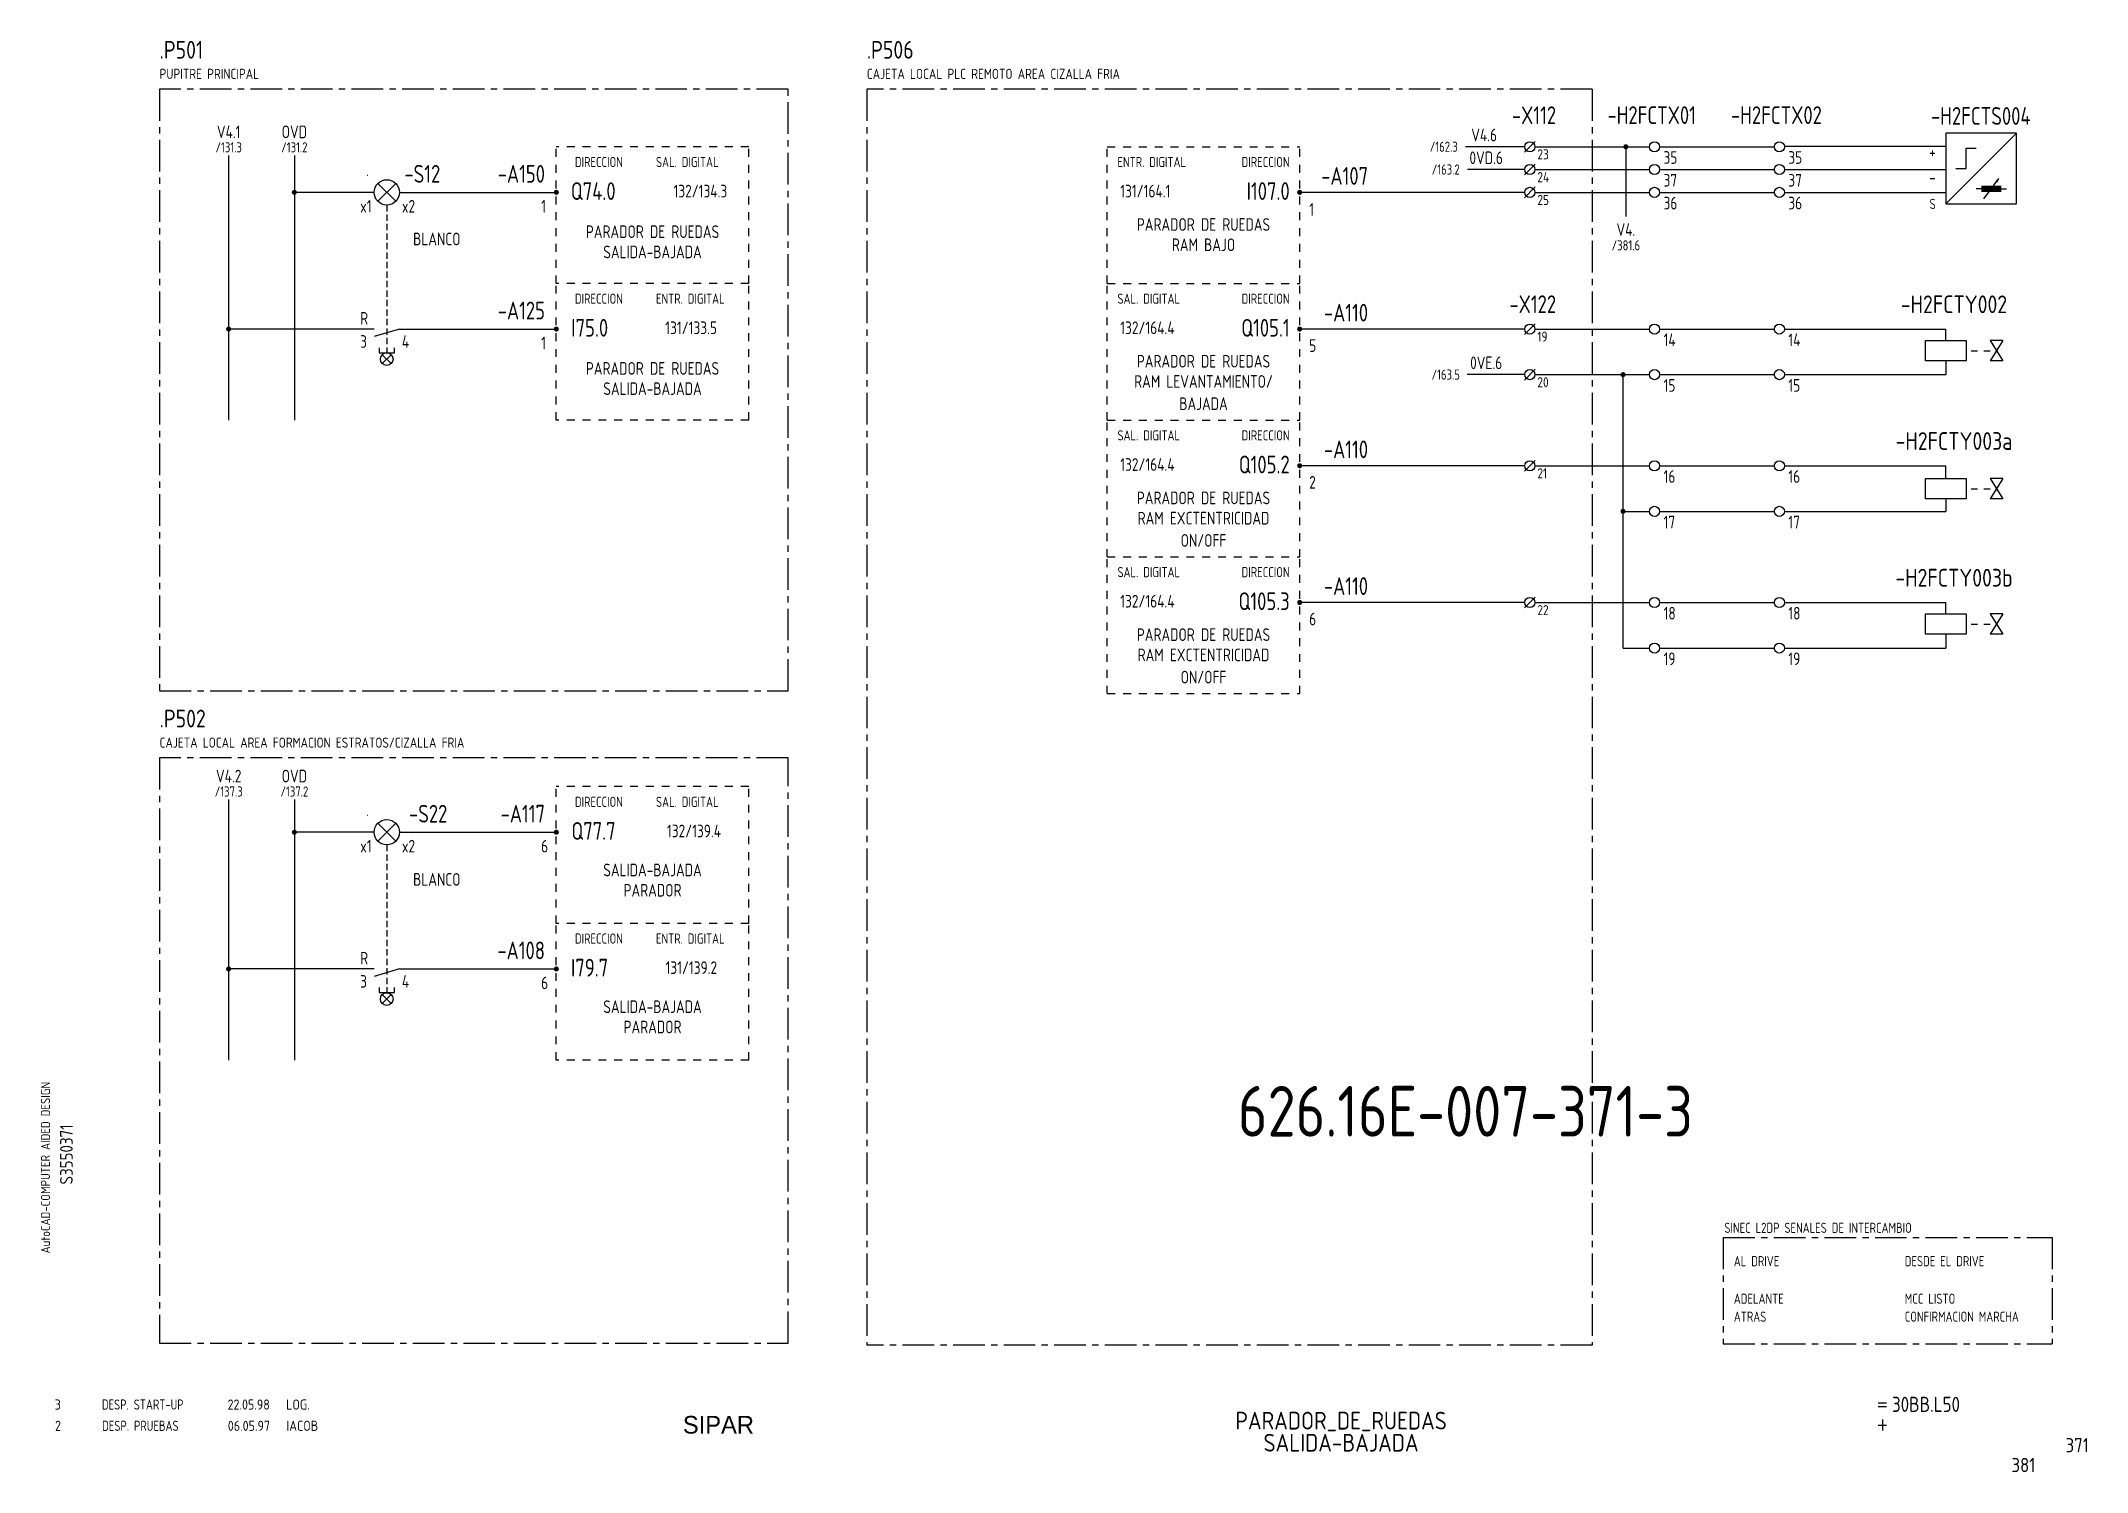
# Model space of a CAD drawing. Extents: x 10 to 414, y 6 to 288.
import ezdxf
from ezdxf.enums import TextEntityAlignment as Align

# ---------------------------------------------------------------- set-up
doc = ezdxf.new("R2010")
doc.units = 0
doc.header["$LTSCALE"] = 5
doc.header["$MEASUREMENT"] = 0
for name, pattern in [('CENTER', [2, 1.25, -0.25, 0.25, -0.25]), ('HIDDEN', [0.375, 0.25, -0.125]), ('HIDDEN1', [0.625, 0.3125, -0.3125])]:
    doc.linetypes.add(name, pattern=pattern)
doc.layers.get('0').update_dxf_attribs({"linetype": 'CONTINUOUS'})
doc.layers.add('CART', color=7, linetype='CONTINUOUS')
doc.styles.add('DIN', font='DIN.shx', dxfattribs={"width": 0.85})
doc.styles.add('ISO', font='DIN', dxfattribs={"width": 0.8})
doc.styles.add('N', font='ROMANS', dxfattribs={"width": 0.85, "height": 3})
doc.styles.add('SIMPLEX', font='SIMPLEX', dxfattribs={"width": 0.85})
doc.styles.add('X', font='UNIV.SHX', dxfattribs={"height": 3.5})

# ---------------------------------------------------------------- blocks, each defined once
blk = doc.blocks.new('B5-3')
at = {"linetype": 'Continuous', "const_width": 0.5}
blk.add_lwpolyline([(-0.25, 0, 1), (0.25, 0, 1)], format="xyb", close=True, dxfattribs=at)
blk = doc.blocks.new('NORMALE')
at = {"linetype": 'Continuous'}
blk.add_line((-1.06, -1.06), (1.06, 1.06), dxfattribs=at)
at = {"color": 7}
blk.add_circle((0, 0), 1, dxfattribs=at)
at = {"color": 7, "style": 'SIMPLEX', "flags": 9}
for tag, p in [('QUADRO', (-7.5, 4)), ('SEZIONE', (-7.5, 2.5)), ('NUMO', (-7.5, 1)), ('NUMM', (-7.5, -0.5)), ('NOTEM', (-7.5, -2)), ('NOTEV', (-7.5, -3.5)), ('UTENZA', (-7.5, -5)), ('RIP', (-7.5, -6.5)), ('RAGGIO', (-7.5, -8))]:
    blk.add_attdef(tag, p, '', height=1, dxfattribs=at)
at = {"color": 3, "style": 'SIMPLEX', "flags": 8}
for tag, p in [('NUMI', (1.5, 0.5)), ('MORSETTIERA', (1.5, -2.5))]:
    blk.add_attdef(tag, p, '', height=2, dxfattribs=at)
blk = doc.blocks.new('BOX')
at = {"color": 3, "style": 'ISO', "width": 0.8}
blk.add_attdef('BOX', (0, 6), '', height=3.5, dxfattribs=at)
at = {"color": 7, "style": 'ISO', "width": 0.8}
blk.add_attdef('DESC', (0, 2), '', height=2, dxfattribs=at)
blk = doc.blocks.new('REV2')
at = {"color": 3, "style": 'DIN'}
for s, width, p in [('2', 0.9, (12.45, 13.79)), ('DESP. PRUEBAS', 0.8, (21.76, 13.79)), ('06.05.97', 0.9, (46.59, 13.79)), ('IACOB', 0.9, (58.16, 13.79))]:
    blk.add_text(s, height=2, dxfattribs=dict(at, width=width)).set_placement(p)
blk = doc.blocks.new('DESP')
at = {"color": 3, "style": 'DIN'}
for s, width, p in [('3', 0.9, (7.45, 13.02)), ('DESP. START-UP', 0.8, (16.76, 13.02)), ('22.05.98', 0.9, (41.59, 13.02)), ('LOG.', 0.9, (53.16, 13.02))]:
    blk.add_text(s, height=2, dxfattribs=dict(at, width=width)).set_placement(p)

msp = doc.modelspace()

# ---------------------------------------------------------------- linework, layer by layer
at = {"color": 3, "linetype": 'CENTER'}
for p, q in [((157.29, 278.79), (33.11, 278.79)), ((33.11, 278.79), (33.11, 159.92)), ((157.29, 159.92), (157.29, 278.79)), ((172.82, 278.79), (172.82, 30.74)), ((316.1, 278.79), (172.82, 278.79)), ((316.1, 278.79), (316.1, 30.74)), ((33.11, 159.92), (157.29, 159.92)), ((157.29, 146.72), (33.11, 146.72)), ((33.11, 146.72), (33.11, 31.09)), ((157.29, 31.09), (157.29, 146.72)), ((341.97, 51.98), (406.97, 51.98)), ((341.97, 51.98), (341.97, 31)), ((406.97, 51.98), (406.97, 31)), ((33.11, 31.09), (157.29, 31.09)), ((316.1, 30.74), (172.82, 30.74)), ((341.97, 31), (406.97, 31))]:
    msp.add_line(p, q, dxfattribs=at)
at = {"linetype": 'HIDDEN1'}
for p, q in [((111.48, 240.39), (111.48, 267.39)), ((149.48, 267.39), (111.48, 267.39)), ((149.48, 240.39), (149.48, 267.39)), ((220.32, 240.39), (220.32, 267.39)), ((220.32, 267.39), (258.32, 267.39)), ((258.32, 240.39), (258.32, 267.39)), ((149.48, 240.39), (111.48, 240.39)), ((111.48, 213.39), (111.48, 240.39)), ((149.48, 213.39), (149.48, 240.39)), ((220.32, 240.39), (258.32, 240.39)), ((220.32, 213.39), (220.32, 240.39)), ((258.32, 213.39), (258.32, 240.39)), ((149.48, 213.39), (111.48, 213.39)), ((220.32, 186.39), (220.32, 213.39)), ((220.32, 213.39), (258.32, 213.39)), ((258.32, 186.39), (258.32, 213.39)), ((220.32, 159.39), (220.32, 186.39)), ((220.32, 186.39), (258.32, 186.39)), ((258.32, 159.39), (258.32, 186.39)), ((220.32, 159.39), (258.32, 159.39)), ((149.48, 141.02), (111.48, 141.02)), ((111.48, 114.02), (111.48, 141.02)), ((149.48, 114.02), (149.48, 141.02)), ((111.48, 87.02), (111.48, 114.02)), ((149.48, 114.02), (111.48, 114.02)), ((149.48, 87.02), (149.48, 114.02)), ((149.48, 87.02), (111.48, 87.02))]:
    msp.add_line(p, q, dxfattribs=at)
for p, q in [((302.78, 267.39), (291.07, 267.39)), ((385.95, 270.11), (385.95, 256.11)), ((385.95, 256.11), (399.95, 270.11)), ((399.95, 270.11), (385.95, 270.11)), ((389.95, 267.11), (391.95, 267.11)), ((389.95, 263.11), (389.95, 267.11)), ((399.95, 256.11), (399.95, 270.11)), ((302.78, 262.89), (291.47, 262.89)), ((387.95, 263.11), (389.95, 263.11)), ((392.95, 259.11), (391.95, 259.11)), ((393.45, 257.11), (396.45, 261.11)), ((396.95, 259.11), (397.95, 259.11)), ((75.48, 258.39), (59.73, 258.39)), ((80.48, 258.39), (85.48, 258.39)), ((85.48, 258.39), (111.48, 258.39)), ((302.78, 258.39), (258.32, 258.39)), ((385.95, 256.11), (399.95, 256.11)), ((75.48, 231.39), (46.74, 231.39)), ((80.48, 231.39), (75.48, 229.89)), ((80.48, 231.39), (85.48, 231.39)), ((85.48, 231.39), (111.48, 231.39)), ((302.78, 231.39), (258.32, 231.39)), ((76.48, 227.7), (76.48, 226.7)), ((76.48, 226.7), (79.48, 226.7)), ((79.48, 226.7), (79.48, 227.7)), ((390.95, 227.12), (392.2, 227.12)), ((393.45, 227.12), (394.7, 227.12)), ((302.78, 222.39), (291.43, 222.39)), ((302.78, 204.39), (258.32, 204.39)), ((390.95, 199.86), (392.2, 199.86)), ((393.45, 199.86), (394.7, 199.86)), ((302.78, 177.39), (258.32, 177.39)), ((390.95, 173.12), (392.2, 173.12)), ((393.45, 173.12), (394.7, 173.12)), ((75.48, 132.02), (59.73, 132.02)), ((80.48, 132.02), (85.48, 132.02)), ((85.48, 132.02), (111.48, 132.02)), ((75.48, 105.02), (46.74, 105.02)), ((80.48, 105.02), (75.48, 103.52)), ((76.48, 101.34), (76.48, 100.34)), ((79.48, 100.34), (79.48, 101.34)), ((80.48, 105.02), (85.48, 105.02)), ((85.48, 105.02), (111.48, 105.02)), ((76.48, 100.34), (79.48, 100.34))]:
    msp.add_line(p, q)
at = {"linetype": 'Continuous'}
for p, q in [((304.78, 267.39), (327.42, 267.39)), ((322.75, 267.39), (322.75, 253.6)), ((329.42, 267.39), (352.07, 267.39)), ((354.07, 267.54), (385.95, 267.54)), ((46.74, 265.69), (46.74, 213.39)), ((59.73, 265.69), (59.73, 213.39)), ((304.78, 262.89), (327.42, 262.89)), ((329.42, 262.89), (352.07, 262.89)), ((354.07, 262.88), (385.95, 262.88)), ((79.75, 260.15), (76.21, 256.62)), ((76.21, 260.15), (79.75, 256.62)), ((304.78, 258.39), (327.42, 258.39)), ((329.42, 258.39), (352.07, 258.39)), ((354.07, 258.39), (385.95, 258.39)), ((304.78, 231.39), (327.42, 231.39)), ((329.42, 231.39), (352.07, 231.39)), ((354.07, 231.39), (385.95, 231.39)), ((385.95, 229.12), (385.95, 231.39)), ((381.95, 229.12), (389.95, 229.12)), ((381.95, 225.12), (381.95, 229.12)), ((389.95, 229.12), (389.95, 225.12)), ((397.2, 229.12), (394.7, 225.12)), ((394.7, 229.12), (397.2, 225.12)), ((397.2, 229.12), (394.7, 229.12)), ((77.1, 224.56), (78.86, 226.33)), ((78.86, 224.56), (77.1, 226.33)), ((304.78, 222.39), (327.42, 222.39)), ((322.2, 168.39), (322.2, 222.39)), ((329.42, 222.39), (352.07, 222.39)), ((354.07, 222.39), (385.95, 222.39)), ((389.95, 225.12), (381.95, 225.12)), ((385.95, 225.12), (385.95, 222.39)), ((397.2, 225.12), (394.7, 225.12)), ((304.78, 204.39), (327.42, 204.39)), ((329.42, 204.39), (352.07, 204.39)), ((354.07, 204.39), (385.95, 204.39)), ((385.95, 201.86), (385.95, 204.39)), ((381.95, 197.86), (381.95, 201.86)), ((381.95, 201.86), (389.95, 201.86)), ((389.95, 201.86), (389.95, 197.86)), ((394.7, 201.86), (397.2, 197.86)), ((397.2, 201.86), (394.7, 197.86)), ((397.2, 201.86), (394.7, 201.86)), ((322.2, 195.39), (327.42, 195.39)), ((329.42, 195.39), (352.07, 195.39)), ((354.07, 195.39), (385.95, 195.39)), ((389.95, 197.86), (381.95, 197.86)), ((385.95, 197.86), (385.95, 195.39)), ((397.2, 197.86), (394.7, 197.86)), ((304.78, 177.39), (327.42, 177.39)), ((329.42, 177.39), (352.07, 177.39)), ((354.07, 177.39), (385.95, 177.39)), ((381.95, 175.12), (389.95, 175.12)), ((381.95, 171.12), (381.95, 175.12)), ((385.95, 175.12), (385.95, 177.39)), ((389.95, 175.12), (389.95, 171.12)), ((397.2, 175.12), (394.7, 171.12)), ((394.7, 175.12), (397.2, 171.12)), ((397.2, 175.12), (394.7, 175.12)), ((389.95, 171.12), (381.95, 171.12)), ((385.95, 171.12), (385.95, 168.39)), ((397.2, 171.12), (394.7, 171.12)), ((322.2, 168.39), (327.42, 168.39)), ((329.42, 168.39), (352.07, 168.39)), ((354.07, 168.39), (385.95, 168.39)), ((46.74, 138.46), (46.74, 87.02)), ((59.73, 138.46), (59.73, 87.02)), ((79.75, 133.79), (76.21, 130.25)), ((76.21, 133.79), (79.75, 130.25)), ((77.1, 98.2), (78.86, 99.97)), ((78.86, 98.2), (77.1, 99.97))]:
    msp.add_line(p, q, dxfattribs=at)
at = {"linetype": 'HIDDEN'}
for p, q in [((77.98, 255.89), (77.98, 226.7)), ((77.98, 129.52), (77.98, 100.33))]:
    msp.add_line(p, q, dxfattribs=at)
at = {"const_width": 1.25}
msp.add_lwpolyline([(392.95, 259.11), (396.95, 259.11)], dxfattribs=at)
msp.add_lwpolyline([(396.45, 261.11, 0, 0.525, 0), (396, 260.51, 0.525, 0.525, 0)], format="xyseb")
at = {"color": 7}
for centre in [(328.42, 267.39), (353.07, 267.39), (328.42, 262.89), (353.07, 262.89), (328.42, 258.39), (353.07, 258.39), (328.42, 231.39), (328.42, 231.39), (353.07, 231.39), (353.07, 231.39), (328.42, 222.39), (353.07, 222.39), (328.42, 204.39), (328.42, 204.39), (353.07, 204.39), (353.07, 204.39), (328.42, 195.39), (353.07, 195.39), (328.42, 177.39), (328.42, 177.39), (353.07, 177.39), (353.07, 177.39), (328.42, 168.39), (353.07, 168.39)]:
    msp.add_circle(centre, 1, dxfattribs=at)
for centre in [(77.98, 258.39), (77.98, 132.02)]:
    msp.add_circle(centre, 2.5)
at = {"linetype": 'Continuous'}
for centre in [(77.98, 225.45), (77.98, 99.08)]:
    msp.add_circle(centre, 1.25, dxfattribs=at)

# ---------------------------------------------------------------- block references
ref = msp.add_blockref('NORMALE', (303.78, 267.39), dxfattribs=at)
ref.add_attrib('MORSETTIERA', '23', (305.28, 264.89), dxfattribs={"color": 7, "height": 2, "style": 'DIN', "width": 0.85, "flags": 8})
for p in [(322.75, 267.39), (59.73, 258.39), (258.32, 258.39), (46.74, 231.39), (258.32, 231.39), (322.2, 222.39), (258.32, 204.39), (322.2, 195.39), (258.32, 177.39), (59.73, 132.02), (46.74, 105.02)]:
    msp.add_blockref('B5-3', p)
ref = msp.add_blockref('NORMALE', (303.78, 262.89), dxfattribs=at)
ref.add_attrib('MORSETTIERA', '24', (305.28, 260.39), dxfattribs={"color": 7, "height": 2, "style": 'DIN', "width": 0.85, "flags": 8})
at = {"xscale": -1}
for p in [(111.48, 258.39), (111.48, 231.39), (111.48, 132.02), (111.48, 105.02)]:
    msp.add_blockref('B5-3', p, dxfattribs=at)
at = {"linetype": 'Continuous'}
ref = msp.add_blockref('NORMALE', (303.78, 258.39), dxfattribs=at)
ref.add_attrib('MORSETTIERA', '25', (305.28, 255.89), dxfattribs={"color": 7, "height": 2, "style": 'DIN', "width": 0.85, "flags": 8})
ref = msp.add_blockref('NORMALE', (303.78, 231.39), dxfattribs=at)
ref.add_attrib('MORSETTIERA', '19', (305.28, 228.89), dxfattribs={"color": 7, "height": 2, "style": 'DIN', "width": 0.85, "flags": 8})
ref = msp.add_blockref('NORMALE', (303.78, 222.39), dxfattribs=at)
ref.add_attrib('MORSETTIERA', '20', (305.28, 219.89), dxfattribs={"color": 7, "height": 2, "style": 'DIN', "width": 0.85, "flags": 8})
ref = msp.add_blockref('NORMALE', (303.78, 204.39), dxfattribs=at)
ref.add_attrib('MORSETTIERA', '21', (305.28, 201.89), dxfattribs={"color": 7, "height": 2, "style": 'DIN', "width": 0.85, "flags": 8})
ref = msp.add_blockref('NORMALE', (303.78, 177.39), dxfattribs=at)
ref.add_attrib('MORSETTIERA', '22', (305.28, 174.89), dxfattribs={"color": 7, "height": 2, "style": 'DIN', "width": 0.85, "flags": 8})
ref = msp.add_blockref('BOX', (342.21, 50.89))
ref.add_attrib('DESC', 'SINEC L2DP SENALES DE INTERCAMBIO', (342.21, 52.89), dxfattribs={"color": 7, "height": 2, "style": 'ISO', "width": 0.8})
for name, p in [('DESP', (4.95, 4.97)), ('REV2', (0, 0))]:
    msp.add_blockref(name, p, dxfattribs=at)

# ---------------------------------------------------------------- texts
at = {"color": 3, "style": 'DIN', "width": 0.85}
for s, p in [('.P501', (33.11, 284.79)), ('.P506', (172.82, 284.79)), ('.P502', (33.11, 152.72))]:
    msp.add_text(s, height=3.5, dxfattribs=at).set_placement(p)
at = {"style": 'DIN'}
for s, height, width, p in [('PUPITRE PRINCIPAL', 2, 0.85, (33.11, 280.79)), ('CAJETA LOCAL PLC REMOTO AREA CIZALLA FRIA', 2, 0.85, (172.82, 280.79)), ('35', 2.5, 0.8, (330.2, 264.02)), ('35', 2.5, 0.8, (354.85, 264.02)), ('132/134.3', 2.5, 0.8, (134.63, 257.39)), ('131/164.1', 2.5, 0.8, (222.87, 257.39)), ('37', 2.5, 0.8, (330.2, 259.52)), ('37', 2.5, 0.8, (354.85, 259.52)), ('x1', 2.5, 0.8, (72.73, 254.39)), ('x2', 2.5, 0.8, (80.98, 254.39)), ('1', 2.5, 0.8, (108.48, 254.39)), ('1', 2.5, 0.8, (260.2, 253.76)), ('36', 2.5, 0.8, (330.2, 255.02)), ('36', 2.5, 0.8, (354.85, 255.02)), ('BLANCO', 2.5, 0.8, (83.19, 247.93)), ('R', 2.5, 0.8, (72.73, 232.26)), ('131/133.5', 2.5, 0.8, (133, 230.39)), ('132/164.4', 2.5, 0.8, (222.87, 230.39)), ('14', 2.5, 0.8, (330.2, 228.02)), ('14', 2.5, 0.8, (354.85, 228.02)), ('3', 2.5, 0.8, (72.73, 227.68)), ('4', 2.5, 0.8, (80.98, 227.68)), ('1', 2.5, 0.8, (108.48, 227.39)), ('5', 2.5, 0.8, (260.2, 226.87)), ('15', 2.5, 0.8, (330.2, 219.02)), ('15', 2.5, 0.8, (354.85, 219.02)), ('132/164.4', 2.5, 0.8, (222.87, 203.39)), ('2', 2.5, 0.8, (260.2, 199.87)), ('16', 2.5, 0.8, (330.2, 201.02)), ('16', 2.5, 0.8, (354.85, 201.02)), ('17', 2.5, 0.8, (330.2, 192.02)), ('17', 2.5, 0.8, (354.85, 192.02)), ('132/164.4', 2.5, 0.8, (222.87, 176.39)), ('6', 2.5, 0.8, (260.2, 172.87)), ('18', 2.5, 0.8, (330.2, 174.02)), ('18', 2.5, 0.8, (354.85, 174.02)), ('19', 2.5, 0.8, (330.2, 165.02)), ('19', 2.5, 0.8, (354.85, 165.02)), ('CAJETA LOCAL AREA FORMACION ESTRATOS/CIZALLA FRIA', 2, 0.85, (33.11, 148.72)), ('132/139.4', 2.5, 0.8, (133.34, 131.02)), ('x1', 2.5, 0.8, (72.73, 128.02)), ('x2', 2.5, 0.8, (80.98, 128.02)), ('6', 2.5, 0.8, (108.48, 128.02)), ('BLANCO', 2.5, 0.8, (83.19, 121.45)), ('R', 2.5, 0.8, (72.73, 105.89)), ('131/139.2', 2.5, 0.8, (133.05, 104.02)), ('3', 2.5, 0.8, (72.73, 101.31)), ('4', 2.5, 0.8, (80.98, 101.31)), ('6', 2.5, 0.8, (108.48, 101.02)), ('AL DRIVE', 2, 0.8, (344.08, 46.31)), ('DESDE EL DRIVE', 2, 0.8, (377.85, 46.31)), ('ADELANTE', 2, 0.8, (344.08, 38.89)), ('MCC LISTO', 2, 0.8, (377.85, 38.89)), ('ATRAS', 2, 0.8, (344.08, 35.35)), ('CONFIRMACION MARCHA', 2, 0.8, (377.85, 35.35))]:
    msp.add_text(s, height=height, dxfattribs=dict(at, width=width)).set_placement(p)
at = {"color": 3, "style": 'DIN', "width": 0.8}
for s, p in [('-X112', (308.97, 271.87)), ('-S12', (88.56, 260.3)), ('-A150', (109.24, 260.3)), ('-A107', (271.83, 259.88)), ('Q74.0', (123.19, 256.89)), ('I107.0', (256.35, 256.89)), ('-A125', (109.24, 233.3)), ('-A110', (271.83, 232.88)), ('-X122', (308.97, 234.55)), ('I75.0', (121.72, 229.89)), ('Q105.1', (256.35, 229.89)), ('Q105.2', (256.35, 202.89)), ('-A110', (271.83, 205.88)), ('-A110', (271.83, 178.88)), ('Q105.3', (256.35, 175.89)), ('-S22', (89.95, 133.93)), ('-A117', (109.24, 133.93)), ('Q77.7', (123.19, 130.52)), ('-A108', (109.24, 106.93)), ('I79.7', (121.72, 103.52))]:
    msp.add_text(s, height=3.5, dxfattribs=at).set_placement(p, align=Align.RIGHT)
at = {"color": 3, "style": 'DIN'}
for s, width, p in [('-H2FCTX01', 0.8, (327.86, 271.89)), ('-H2FCTX02', 0.8, (352.5, 271.89)), ('-H2FCTS004', 0.8, (392.87, 271.73)), ('-H2FCTY002', 0.85, (387.57, 234.53)), ('-H2FCTY003a', 0.85, (387.57, 207.53)), ('-H2FCTY003b', 0.85, (387.57, 180.53))]:
    msp.add_text(s, height=3.5, dxfattribs=dict(at, width=width)).set_placement(p, align=Align.CENTER)
at = {"style": 'DIN', "width": 0.8}
for s, height, p in [('V4.1', 2.5, (46.76, 269.09)), ('OVD', 2.5, (59.73, 269.09)), ('V4.6', 2.5, (294.76, 268.47)), ('/131.3', 2, (46.76, 266.29)), ('/131.2', 2, (59.73, 266.29)), ('/162.3', 2, (286.78, 266.4)), ('/163.2', 2, (287.17, 261.9)), ('0VD.6', 2.5, (295.16, 263.97)), ('PARADOR DE RUEDAS', 2.5, (130.48, 249.37)), ('PARADOR DE RUEDAS', 2.5, (239.32, 250.79)), ('V4.', 2.5, (322.76, 249.78)), ('SALIDA-BAJADA', 2.5, (130.48, 245.37)), ('RAM BAJO', 2.5, (239.32, 246.79)), ('/381.6', 2, (322.76, 246.93)), ('PARADOR DE RUEDAS', 2.5, (130.48, 222.37)), ('PARADOR DE RUEDAS', 2.5, (239.32, 223.79)), ('/163.5', 2, (287.17, 221.4)), ('0VE.6', 2.5, (295.16, 223.47)), ('SALIDA-BAJADA', 2.5, (130.48, 218.37)), ('RAM LEVANTAMIENTO/', 2.5, (239.32, 219.79)), ('BAJADA', 2.5, (239.32, 215.4)), ('PARADOR DE RUEDAS', 2.5, (239.32, 196.79)), ('RAM EXCTENTRICIDAD', 2.5, (239.32, 192.79)), ('ON/OFF', 2.5, (239.32, 188.4)), ('PARADOR DE RUEDAS', 2.5, (239.32, 169.79)), ('RAM EXCTENTRICIDAD', 2.5, (239.32, 165.79)), ('ON/OFF', 2.5, (239.32, 161.4)), ('V4.2', 2.5, (46.76, 141.86)), ('OVD', 2.5, (59.73, 141.86)), ('/137.3', 2, (46.76, 139.06)), ('/137.2', 2, (59.73, 139.06)), ('SALIDA-BAJADA', 2.5, (130.48, 123.31)), ('PARADOR', 2.5, (130.48, 119.31)), ('SALIDA-BAJADA', 2.5, (130.48, 96.31)), ('PARADOR', 2.5, (130.48, 92.31))]:
    msp.add_text(s, height=height, dxfattribs=at).set_placement(p, align=Align.CENTER)
at = {"color": 1, "style": 'DIN', "width": 0.8}
for s, height, p in [('DIRECCION', 2, (124.62, 263.39)), ('DIRECCION', 2, (256.32, 263.39)), ('+', 2.5, (383.95, 265.11)), ('-', 2.5, (383.95, 260.11)), ('S', 2, (383.95, 255.11)), ('DIRECCION', 2, (124.62, 236.39)), ('DIRECCION', 2, (256.32, 236.39)), ('DIRECCION', 2, (256.32, 209.39)), ('DIRECCION', 2, (256.32, 182.39)), ('DIRECCION', 2, (124.62, 137.02)), ('DIRECCION', 2, (124.62, 110.02))]:
    msp.add_text(s, height=height, dxfattribs=at).set_placement(p, align=Align.RIGHT)
for s, p in [('SAL. DIGITAL', (131.16, 263.39)), ('ENTR. DIGITAL', (222.32, 263.39)), ('ENTR. DIGITAL', (131.16, 236.39)), ('SAL. DIGITAL', (222.32, 236.39)), ('SAL. DIGITAL', (222.32, 209.39)), ('SAL. DIGITAL', (222.32, 182.39)), ('SAL. DIGITAL', (131.16, 137.02)), ('ENTR. DIGITAL', (131.16, 110.02))]:
    msp.add_text(s, height=2, dxfattribs=at).set_placement(p)
at = {"color": 1, "style": 'DIN', "text_generation_flag": 2}
for p in [(74.48, 261.89), (74.48, 135.52)]:
    msp.add_text('.', height=2, rotation=180, dxfattribs=at).set_placement(p, align=Align.RIGHT)
at = {"color": 2, "insert": (246.1, 81.91), "char_height": 10, "width": 111.0411, "attachment_point": 1, "style": 'DIN'}
msp.add_mtext('626.16E-007-371-3', dxfattribs=at)
at = {"layer": 'CART', "color": 1, "style": 'DIN', "width": 0.9}
msp.add_text('AutoCAD-COMPUTER AIDED DESIGN', height=1.8, rotation=90, dxfattribs=at).set_placement((11.47, 48.84))
at = {"layer": 'CART', "color": 3, "style": 'N', "width": 0.85}
for s, p in [('=', (372.24, 17.91)), ('+', (372.24, 13.87))]:
    msp.add_text(s, height=2.5, dxfattribs=at).set_placement(p)
at = {"layer": 'CART', "color": 3, "style": 'DIN', "width": 0.9, "flags": 1}
msp.add_attdef('S3550371', text='', height=2.5, rotation=90, dxfattribs=at).set_placement((15.95, 68.38), align=Align.CENTER)
at = {"layer": 'CART', "color": 3, "style": 'DIN', "width": 0.85}
msp.add_attdef('30BB.L50', text='', height=3, dxfattribs=at).set_placement((375.33, 16.63), align=Align.BOTTOM_LEFT)
at = {"layer": 'CART', "color": 6, "style": 'X', "flags": 1}
msp.add_attdef('SIPAR', text='', height=3.5, dxfattribs=at).set_placement((143.5, 15), align=Align.MIDDLE)
at = {"layer": 'CART', "color": 2, "style": 'DIN', "width": 0.9, "flags": 1}
for tag, p in [('PARADOR_DE_RUEDAS', (266.5, 15.65)), ('SALIDA-BAJADA', (266.5, 11.45))]:
    msp.add_attdef(tag, text='', height=3.5, dxfattribs=at).set_placement(p, align=Align.MIDDLE)
msp.add_attdef('371', text='', height=2.8, dxfattribs=at).set_placement((414.2, 9.56), align=Align.RIGHT)
at = {"layer": 'CART', "color": 7, "style": 'DIN', "width": 0.9, "flags": 1}
msp.add_attdef('381', (398.93, 5.65), '', height=2.8, dxfattribs=at)

doc.saveas('drawing.dxf')
